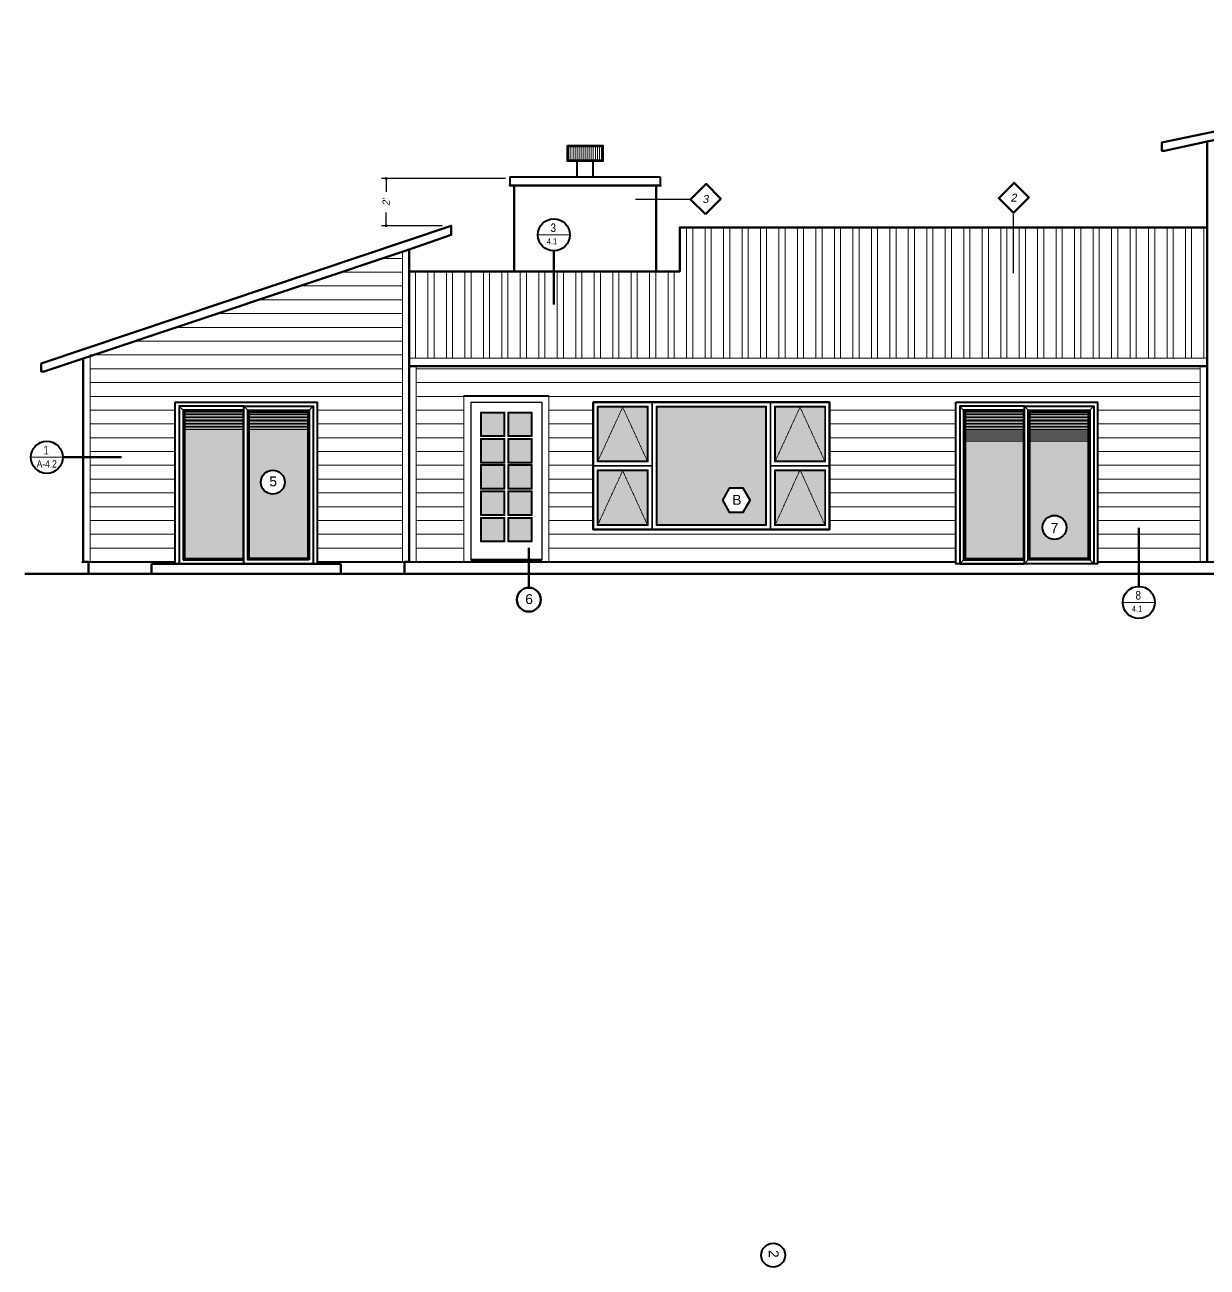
# Model space of a CAD drawing. Header units: inches. Extents: x -3905 to 10892, y 1064 to 9590.
# Drawn here: x 2552 to 3152, y 3905 to 4535 of the extents above; entities that cross this region are included whole.
import ezdxf
from ezdxf.enums import TextEntityAlignment as Align

# ---------------------------------------------------------------- set-up
doc = ezdxf.new("R2010")
doc.units = ezdxf.units.IN
doc.header["$MEASUREMENT"] = 0
doc.header["$PDMODE"] = 3
doc.linetypes.add('MYCENTER', pattern=[0.9375, 0.75, -0.0625, 0.0625, -0.0625])
doc.linetypes.add('MYHIDDEN', pattern=[0.1875, 0.125, -0.0625])
doc.layers.add('ELEVATIONS', color=40, linetype='Continuous', lineweight=0)
doc.layers.add('Fenestration', color=40, linetype='Continuous')
doc.styles.add('DSTEXT', font='arial.ttf', dxfattribs={"oblique": 12})
doc.styles.get("Standard").update_dxf_attribs({"font": 'arial.ttf', "oblique": 10})
doc.styles.add('Title', font='swissck.ttf')
doc.dimstyles.new('WeaselDims$0', dxfattribs={"dimtxt": 0.1, "dimasz": 0.0325, "dimexe": 0.0625, "dimexo": 0.125, "dimgap": 0.09, "dimtad": 0, "dimdec": 4, "dimzin": 0, "dimdsep": 46, "dimlunit": 4, "dimtxsty": 'Standard', "dimblk": 'BOXFILLED', "dimcen": 0.09, "dimadec": 0, "dimazin": 0, "dimtfac": 1, "dimtdec": 4, "dimtofl": 0, "dimtmove": 1, "dimatfit": 3, "dimfxl": 1, "dimfrac": 2, "dimtolj": 1, "dimtzin": 0, "dimarcsym": 0})
doc.dimstyles.new('WeaselDims$7', dxfattribs={"dimtxt": 0.0625, "dimasz": 0.046875, "dimexe": 0.125, "dimexo": 0.125, "dimgap": 0.0625, "dimtad": 0, "dimdec": 4, "dimrnd": 0.0625, "dimzin": 0, "dimdsep": 46, "dimlunit": 4, "dimtxsty": 'DSTEXT', "dimblk": 'ARCHTICK', "dimcen": 0, "dimadec": 0, "dimazin": 0, "dimtfac": 1, "dimtdec": 4, "dimtofl": 0, "dimtmove": 1, "dimatfit": 3, "dimfxl": 1, "dimfrac": 1, "dimtolj": 1, "dimtzin": 0, "dimarcsym": 0})

# ---------------------------------------------------------------- blocks, each defined once
blk = doc.blocks.new('_ArchTick')
at = {"color": 0, "linetype": 'ByBlock', "lineweight": 0, "const_width": 0.15}
blk.add_lwpolyline([(-0.5, -0.5), (0.5, 0.5)], dxfattribs=at)
blk = doc.blocks.new('Material_Label')
at = {"color": 0, "linetype": 'Continuous', "lineweight": 70}
blk.add_lwpolyline([(7.51, -7.51), (15.35, 0.32), (7.84, 7.84), (0, 0)], close=True, dxfattribs=at)
at = {"linetype": 'Continuous', "lineweight": 18, "oblique": 10}
blk.add_attdef('MAT', text='', height=4, dxfattribs=at).set_placement((7.59, -1.79), align=Align.CENTER)
blk = doc.blocks.new('_BoxFilled')
at = {"color": 0, "linetype": 'ByBlock', "lineweight": -2}
blk.add_line((-0.5, 0), (-1, 0), dxfattribs=at)
at = {"color": 0, "linetype": 'ByBlock'}
blk.add_solid([(-0.5, 0.5), (0.5, 0.5), (-0.5, -0.5), (0.5, -0.5)], dxfattribs=at)
blk = doc.blocks.new('*D258')
at = {"layer": 'Defpoints', "color": 0, "linetype": 'Continuous', "lineweight": 5, "transparency": 16777216}
for p in [(2735.03, 4457.4), (2800.06, 4457.4), (2768.06, 4433.4)]:
    blk.add_point(p, dxfattribs=at)
at = {"layer": 'ELEVATIONS', "color": 0, "linetype": 'Continuous', "lineweight": -2, "transparency": 16777216}
for p, q in [((2795.56, 4457.4), (2732.78, 4457.4)), ((2735.03, 4456.23), (2735.03, 4450.64)), ((2735.03, 4434.57), (2735.03, 4440.15)), ((2763.56, 4433.4), (2732.78, 4433.4))]:
    blk.add_line(p, q, dxfattribs=at)
at = {"layer": 'ELEVATIONS', "color": 0, "linetype": 'Continuous', "lineweight": -2, "transparency": 16777216, "xscale": 1.17, "yscale": 1.17, "zscale": 1.17}
for p, rotation in [((2735.03, 4457.4), 90), ((2735.03, 4433.4), 270)]:
    blk.add_blockref('_BoxFilled', p, dxfattribs=dict(at, rotation=rotation))
at = {"layer": 'ELEVATIONS', "color": 0, "linetype": 'Continuous', "lineweight": 18, "transparency": 16777216, "insert": (2735.03, 4445.4), "char_height": 3.6, "attachment_point": 5, "rotation": 90}
blk.add_mtext("\\A1;2'", dxfattribs=at)
blk = doc.blocks.new('DETAIL-BUBBLE')
at = {"linetype": 'Continuous', "lineweight": 0}
blk.add_line((0, 0), (-16.27, 0), dxfattribs=at)
at = {"linetype": 'Continuous', "lineweight": 40}
blk.add_circle((-8.14, 0), 8.14, dxfattribs=at)
at = {"linetype": 'Continuous', "lineweight": 0, "style": 'Title'}
blk.add_attdef('1', (-9.8, 1.43), '', height=4.32, dxfattribs=at)
blk.add_attdef('A7.0', text='', height=3.72, dxfattribs=at).set_placement((-8.16, -5.22), align=Align.CENTER)

msp = doc.modelspace()

# ---------------------------------------------------------------- hatches: boundary and pattern name
at = {"layer": 'ELEVATIONS', "linetype": 'Continuous', "lineweight": 5}
h = msp.add_hatch(dxfattribs=at)
h.set_pattern_fill('ANSI32', color=256, scale=25, angle=45)
h.paths.add_polyline_path([(3151.56302, 4432.57419), (2884.06302, 4432.57419), (2884.06302, 4410.26708), (2872.06302, 4410.26708), (2800.06302, 4410.26708), (2746.81302, 4410.26708), (2746.81302, 4366.28463), (3151.56302, 4366.28463)])
h = msp.add_hatch(color=254, dxfattribs=at)
h.dxf.hatch_style = 1
h.paths.add_polyline_path([(2794.73972, 4338.38603), (2783.42422, 4338.38603), (2783.42422, 4326.97519), (2794.73972, 4326.97519)])
h = msp.add_hatch(color=254, dxfattribs=at)
h.dxf.hatch_style = 1
h.paths.add_polyline_path([(2808.6765, 4338.38603), (2797.361, 4338.38603), (2797.361, 4326.97519), (2808.6765, 4326.97519)])
at = {"layer": 'ELEVATIONS', "linetype": 'Continuous', "lineweight": 18}
h = msp.add_hatch(color=254, dxfattribs=at)
h.dxf.hatch_style = 1
h.paths.add_polyline_path([(2867.56302, 4341.36247), (2842.56302, 4341.36247), (2842.56302, 4314.11247), (2867.56302, 4314.11247)])
h = msp.add_hatch(color=254, dxfattribs=at)
h.dxf.hatch_style = 1
h.paths.add_polyline_path([(2927.56302, 4341.36247), (2872.56302, 4341.36247), (2872.56302, 4281.86247), (2927.56302, 4281.86247)])
h.paths.add_polyline_path([(2909.18362, 4300.24829), (2916.18362, 4300.24829), (2919.68362, 4294.18611), (2916.18362, 4288.12393), (2909.18362, 4288.12393), (2905.68362, 4294.18611)], flags=16)
h.paths.add_polyline_path([(2909.44067, 4290.60328), (2916.98501, 4290.60328), (2916.98501, 4298.10328), (2909.44067, 4298.10328)], flags=8)
h = msp.add_hatch(color=254, dxfattribs=at)
h.dxf.hatch_style = 1
h.paths.add_polyline_path([(2957.56302, 4341.36247), (2932.56302, 4341.36247), (2932.56302, 4314.11247), (2957.56302, 4314.11247)])
at = {"layer": 'ELEVATIONS', "linetype": 'Continuous', "lineweight": 9}
h = msp.add_hatch(color=254, dxfattribs=at)
h.dxf.hatch_style = 1
h.paths.add_polyline_path([(2662.68802, 4330.11247), (2632.81318, 4330.11247), (2632.81318, 4264.61247), (2662.68802, 4264.61247)])
h.paths.add_polyline_path([(2695.31302, 4330.11247), (2665.62568, 4330.11247), (2665.62568, 4264.61247), (2695.31302, 4264.61247)])
h.paths.add_polyline_path([(2671.46566, 4303.31566, -1), (2683.62244, 4303.31566, -1)], flags=16)
h.paths.add_polyline_path([(2674.55737, 4299.88772), (2680.95061, 4299.88772), (2680.95061, 4307.4133), (2674.55737, 4307.4133)], flags=8)
at = {"layer": 'ELEVATIONS', "linetype": 'Continuous', "lineweight": 5}
h = msp.add_hatch(color=254, dxfattribs=at)
h.dxf.hatch_style = 1
h.paths.add_polyline_path([(2794.73972, 4324.95038), (2783.42422, 4324.95038), (2783.42422, 4313.53954), (2794.73972, 4313.53954)])
h = msp.add_hatch(color=254, dxfattribs=at)
h.dxf.hatch_style = 1
h.paths.add_polyline_path([(2808.6765, 4324.95038), (2797.361, 4324.95038), (2797.361, 4313.53954), (2808.6765, 4313.53954)])
at = {"layer": 'ELEVATIONS', "linetype": 'Continuous', "lineweight": 18}
h = msp.add_hatch(color=254, dxfattribs=at)
h.dxf.hatch_style = 1
h.paths.add_polyline_path([(3058.68802, 4324.11247), (3028.81318, 4324.11247), (3028.81318, 4264.61247), (3058.68802, 4264.61247)])
h.paths.add_polyline_path([(3091.31302, 4324.11247), (3061.62568, 4324.11247), (3061.62568, 4264.61247), (3091.31302, 4264.61247)])
h.paths.add_polyline_path([(3080.21767, 4280.38209, -1), (3068.06089, 4280.38209, -1)], flags=16)
h.paths.add_polyline_path([(3070.99431, 4276.33975), (3077.34663, 4276.33975), (3077.34663, 4283.74255), (3070.99431, 4283.74255)], flags=8)
at = {"layer": 'ELEVATIONS', "linetype": 'Continuous', "lineweight": 5}
h = msp.add_hatch(color=254, dxfattribs=at)
h.dxf.hatch_style = 1
h.paths.add_polyline_path([(2794.73972, 4311.77094), (2783.42422, 4311.77094), (2783.42422, 4300.3601), (2794.73972, 4300.3601)])
h = msp.add_hatch(color=254, dxfattribs=at)
h.dxf.hatch_style = 1
h.paths.add_polyline_path([(2808.6765, 4311.77094), (2797.361, 4311.77094), (2797.361, 4300.3601), (2808.6765, 4300.3601)])
at = {"layer": 'ELEVATIONS', "linetype": 'Continuous', "lineweight": 18}
h = msp.add_hatch(color=254, dxfattribs=at)
h.dxf.hatch_style = 1
h.paths.add_polyline_path([(2867.56302, 4309.11247), (2842.56302, 4309.11247), (2842.56302, 4281.86247), (2867.56302, 4281.86247)])
h = msp.add_hatch(color=254, dxfattribs=at)
h.dxf.hatch_style = 1
h.paths.add_polyline_path([(2957.56302, 4309.11247), (2932.56302, 4309.11247), (2932.56302, 4281.86247), (2957.56302, 4281.86247)])
at = {"layer": 'ELEVATIONS', "linetype": 'Continuous', "lineweight": 5}
h = msp.add_hatch(color=254, dxfattribs=at)
h.dxf.hatch_style = 1
h.paths.add_polyline_path([(2794.73972, 4298.33529), (2783.42422, 4298.33529), (2783.42422, 4286.92445), (2794.73972, 4286.92445)])
h = msp.add_hatch(color=254, dxfattribs=at)
h.dxf.hatch_style = 1
h.paths.add_polyline_path([(2808.6765, 4298.33529), (2797.361, 4298.33529), (2797.361, 4286.92445), (2808.6765, 4286.92445)])
h = msp.add_hatch(color=254, dxfattribs=at)
h.dxf.hatch_style = 1
h.paths.add_polyline_path([(2794.73972, 4284.89964), (2783.42422, 4284.89964), (2783.42422, 4273.4888), (2794.73972, 4273.4888)])
h = msp.add_hatch(color=254, dxfattribs=at)
h.dxf.hatch_style = 1
h.paths.add_polyline_path([(2808.6765, 4284.89964), (2797.361, 4284.89964), (2797.361, 4273.4888), (2808.6765, 4273.4888)])

# ---------------------------------------------------------------- linework, layer by layer
at = {"layer": 'ELEVATIONS', "linetype": 'Continuous', "lineweight": 0}
for p, q in [((3128.56749, 4475.55996), (3415.43108, 4535.32321)), ((3151.56302, 4359.98747), (3151.56302, 4476.13713)), ((2800.06302, 4410.26708), (2800.06302, 4453.48901)), ((2872.06302, 4410.26708), (2872.06302, 4453.48901)), ((2767.86382, 4433.3305), (2560.06302, 4363.45633)), ((2884.06302, 4432.57419), (3152.06302, 4432.57419)), ((2884.06302, 4410.26708), (2884.06302, 4432.57419)), ((2746.81302, 4421.37259), (2746.81302, 4262.86247)), ((2746.81302, 4410.26708), (2800.06302, 4410.26708)), ((2872.06302, 4410.26708), (2884.06302, 4410.26708))]:
    msp.add_line(p, q, dxfattribs=at)
at = {"layer": 'ELEVATIONS', "linetype": 'Continuous', "lineweight": 50}
for p, q in [((3151.56302, 4476.13713), (3392.56302, 4526.34546)), ((2746.81302, 4421.37259), (2581.31302, 4366.00718)), ((2814.05036, 4263.86247), (2778.05036, 4263.86247))]:
    msp.add_line(p, q, dxfattribs=at)
at = {"layer": 'ELEVATIONS', "linetype": 'Continuous', "lineweight": 5}
for p, q in [((2828.84427, 4473.39749), (2828.84427, 4466.89749)), ((2829.87552, 4473.39749), (2829.87552, 4466.89749)), ((2830.90677, 4473.39749), (2830.90677, 4466.89749)), ((2831.93802, 4473.39749), (2831.93802, 4466.89749)), ((2832.96927, 4473.39749), (2832.96927, 4466.89749)), ((2834.00052, 4473.39749), (2834.00052, 4466.89749)), ((2835.03177, 4473.39749), (2835.03177, 4466.89749)), ((2836.06302, 4473.39749), (2836.06302, 4466.89749)), ((2837.09427, 4473.39749), (2837.09427, 4466.89749)), ((2838.12552, 4473.39749), (2838.12552, 4466.89749)), ((2839.15677, 4473.39749), (2839.15677, 4466.89749)), ((2840.18802, 4473.39749), (2840.18802, 4466.89749)), ((2841.21927, 4473.39749), (2841.21927, 4466.89749)), ((2842.25052, 4473.39749), (2842.25052, 4466.89749)), ((2843.28177, 4473.39749), (2843.28177, 4466.89749)), ((2797.98408, 4454.14749), (2874.14195, 4454.14749)), ((2630.06318, 4341.86247), (2632.06318, 4339.86247)), ((2632.81318, 4339.11247), (2662.68802, 4339.11247)), ((2632.81318, 4338.36247), (2662.68802, 4338.36247)), ((2632.81318, 4337.61247), (2662.68802, 4337.61247)), ((2632.81318, 4336.86247), (2662.68802, 4336.86247)), ((2632.81318, 4336.11247), (2662.68802, 4336.11247)), ((2662.87568, 4341.86247), (2664.87568, 4339.86247)), ((2695.31302, 4339.11247), (2665.62568, 4339.11247)), ((2695.31302, 4338.36247), (2665.62568, 4338.36247)), ((2695.31302, 4337.61247), (2665.62568, 4337.61247)), ((2695.31302, 4336.86247), (2665.62568, 4336.86247)), ((2695.31302, 4336.11247), (2665.62568, 4336.11247)), ((2696.06302, 4339.86247), (2698.06302, 4341.86247)), ((3026.06318, 4341.86247), (3028.06318, 4339.86247)), ((3028.81318, 4339.11247), (3058.68802, 4339.11247)), ((3028.81318, 4338.36247), (3058.68802, 4338.36247)), ((3028.81318, 4337.61247), (3058.68802, 4337.61247)), ((3028.81318, 4336.86247), (3058.68802, 4336.86247)), ((3028.81318, 4336.11247), (3058.68802, 4336.11247)), ((3058.87568, 4341.86247), (3060.87568, 4339.86247)), ((3091.31302, 4339.11247), (3061.62568, 4339.11247)), ((3091.31302, 4338.36247), (3061.62568, 4338.36247)), ((3091.31302, 4337.61247), (3061.62568, 4337.61247)), ((3091.31302, 4336.86247), (3061.62568, 4336.86247)), ((3091.31302, 4336.11247), (3061.62568, 4336.11247)), ((3092.06302, 4339.86247), (3094.06302, 4341.86247)), ((2632.81318, 4335.36247), (2662.68802, 4335.36247)), ((2632.81318, 4334.61247), (2662.68802, 4334.61247)), ((2632.81318, 4333.86247), (2662.68802, 4333.86247)), ((2632.81318, 4333.11247), (2662.68802, 4333.11247)), ((2632.81318, 4332.36247), (2662.68802, 4332.36247)), ((2632.81318, 4331.61247), (2662.68802, 4331.61247)), ((2632.81318, 4330.86247), (2662.68802, 4330.86247)), ((2632.81318, 4330.11247), (2662.68802, 4330.11247)), ((2695.31302, 4335.36247), (2665.62568, 4335.36247)), ((2695.31302, 4334.61247), (2665.62568, 4334.61247)), ((2695.31302, 4333.86247), (2665.62568, 4333.86247)), ((2695.31302, 4333.11247), (2665.62568, 4333.11247)), ((2695.31302, 4332.36247), (2665.62568, 4332.36247)), ((2695.31302, 4331.61247), (2665.62568, 4331.61247)), ((2695.31302, 4330.86247), (2665.62568, 4330.86247)), ((2695.31302, 4330.11247), (2665.62568, 4330.11247)), ((3028.81318, 4335.36247), (3058.68802, 4335.36247)), ((3028.81318, 4334.61247), (3058.68802, 4334.61247)), ((3028.81318, 4333.86247), (3058.68802, 4333.86247)), ((3028.81318, 4333.11247), (3058.68802, 4333.11247)), ((3028.81318, 4332.36247), (3058.68802, 4332.36247)), ((3028.81318, 4331.61247), (3058.68802, 4331.61247)), ((3028.81318, 4330.86247), (3058.68802, 4330.86247)), ((3028.81318, 4330.11247), (3058.68802, 4330.11247)), ((3091.31302, 4335.36247), (3061.62568, 4335.36247)), ((3091.31302, 4334.61247), (3061.62568, 4334.61247)), ((3091.31302, 4333.86247), (3061.62568, 4333.86247)), ((3091.31302, 4333.11247), (3061.62568, 4333.11247)), ((3091.31302, 4332.36247), (3061.62568, 4332.36247)), ((3091.31302, 4331.61247), (3061.62568, 4331.61247)), ((3091.31302, 4330.86247), (3061.62568, 4330.86247)), ((3091.31302, 4330.11247), (3061.62568, 4330.11247)), ((3028.81318, 4329.36247), (3058.68802, 4329.36247)), ((3028.81318, 4328.61247), (3058.68802, 4328.61247)), ((3028.81318, 4327.86247), (3058.68802, 4327.86247)), ((3028.81318, 4327.11247), (3058.68802, 4327.11247)), ((3028.81318, 4326.36247), (3058.68802, 4326.36247)), ((3028.81318, 4325.61247), (3058.68802, 4325.61247)), ((3028.81318, 4324.86247), (3058.68802, 4324.86247)), ((3028.81318, 4324.11247), (3058.68802, 4324.11247)), ((3091.31302, 4329.36247), (3061.62568, 4329.36247)), ((3091.31302, 4328.61247), (3061.62568, 4328.61247)), ((3091.31302, 4327.86247), (3061.62568, 4327.86247)), ((3091.31302, 4327.11247), (3061.62568, 4327.11247)), ((3091.31302, 4326.36247), (3061.62568, 4326.36247)), ((3091.31302, 4325.61247), (3061.62568, 4325.61247)), ((3091.31302, 4324.86247), (3061.62568, 4324.86247)), ((3091.31302, 4324.11247), (3061.62568, 4324.11247)), ((3028.06318, 4263.86247), (3026.06318, 4261.86247)), ((3060.87568, 4263.86247), (3058.87568, 4261.86247)), ((3092.06302, 4263.86247), (3094.06302, 4261.86247))]:
    msp.add_line(p, q, dxfattribs=at)
at = {"layer": 'ELEVATIONS', "linetype": 'Continuous', "lineweight": 40}
for p, q in [((2832.06302, 4458.14749), (2832.06302, 4466.14749)), ((2840.06302, 4458.14749), (2840.06302, 4466.14749))]:
    msp.add_line(p, q, dxfattribs=at)
at = {"layer": 'ELEVATIONS', "linetype": 'Continuous', "lineweight": 30}
for p, q in [((2874.53905, 4453.48901), (2797.58698, 4453.48901)), ((2778.05036, 4343.86247), (2814.05036, 4343.86247)), ((2778.05036, 4343.86247), (2778.05036, 4263.86247)), ((2778.07568, 4343.86247), (2814.05036, 4343.86247)), ((2814.05036, 4343.86247), (2814.05036, 4263.86247))]:
    msp.add_line(p, q, dxfattribs=at)
at = {"layer": 'ELEVATIONS', "linetype": 'Continuous', "lineweight": 18}
for p, q in [((2743.31302, 4420.20172), (2743.31302, 4262.86247)), ((2584.81302, 4262.86247), (2584.81302, 4367.17805)), ((2750.31302, 4362.10677), (2750.31302, 4262.86247)), ((3148.06302, 4362.10677), (3148.06302, 4262.86247))]:
    msp.add_line(p, q, dxfattribs=at)
at = {"layer": 'ELEVATIONS', "linetype": 'Continuous', "lineweight": 90}
for p, q in [((2820.14132, 4420.65987), (2820.14132, 4393.4086)), ((2571.02439, 4315.93188), (2600.76525, 4315.93188)), ((2628.06318, 4261.86247), (2616.06318, 4261.86247)), ((2616.06318, 4261.86247), (2616.06318, 4256.86247)), ((2628.06318, 4261.86247), (2712.06302, 4261.86247)), ((2712.06302, 4261.86247), (2712.06302, 4256.86247)), ((2584.06302, 4256.86247), (3384.06302, 4256.86247))]:
    msp.add_line(p, q, dxfattribs=at)
at = {"layer": 'ELEVATIONS', "lineweight": 5}
for p, q in [((2733.33124, 4416.86247), (2743.31302, 4416.86247)), ((2712.40662, 4409.86247), (2743.31302, 4409.86247)), ((2691.48201, 4402.86247), (2743.31302, 4402.86247)), ((2670.55739, 4395.86247), (2743.31302, 4395.86247)), ((2649.63277, 4388.86247), (2743.31302, 4388.86247)), ((2628.70815, 4381.86247), (2743.31302, 4381.86247)), ((2607.78353, 4374.86247), (2743.31302, 4374.86247)), ((2584.81302, 4367.86247), (2743.31302, 4367.86247)), ((2584.81302, 4360.86247), (2743.31302, 4360.86247)), ((2750.31302, 4360.86247), (3148.06302, 4360.86247)), ((2584.81302, 4353.86247), (2743.31302, 4353.86247)), ((2750.31302, 4353.86247), (3148.06302, 4353.86247)), ((2584.81302, 4346.86247), (2743.31302, 4346.86247)), ((2750.31302, 4346.86247), (3148.06302, 4346.86247)), ((2584.81302, 4339.86247), (2628.06318, 4339.86247)), ((2700.06302, 4339.86247), (2743.31302, 4339.86247)), ((2750.31302, 4339.86247), (2774.56302, 4339.86247)), ((2817.56302, 4339.86247), (2840.06302, 4339.86247)), ((2960.06302, 4339.86247), (3024.06318, 4339.86247)), ((3096.06302, 4339.86247), (3148.06302, 4339.86247)), ((2584.81302, 4332.86247), (2628.06318, 4332.86247)), ((2700.06302, 4332.86247), (2743.31302, 4332.86247)), ((2750.31302, 4332.86247), (2774.56302, 4332.86247)), ((2817.56302, 4332.86247), (2840.06302, 4332.86247)), ((2960.06302, 4332.86247), (3024.06318, 4332.86247)), ((3096.06302, 4332.86247), (3148.06302, 4332.86247)), ((2584.81302, 4325.86247), (2628.06318, 4325.86247)), ((2700.06302, 4325.86247), (2743.31302, 4325.86247)), ((2750.31302, 4325.86247), (2774.56302, 4325.86247)), ((2817.56302, 4325.86247), (2840.06302, 4325.86247)), ((2960.06302, 4325.86247), (3024.06318, 4325.86247)), ((3096.06302, 4325.86247), (3148.06302, 4325.86247)), ((2584.81302, 4318.86247), (2628.06318, 4318.86247)), ((2700.06302, 4318.86247), (2743.31302, 4318.86247)), ((2750.31302, 4318.86247), (2774.56302, 4318.86247)), ((2817.56302, 4318.86247), (2840.06302, 4318.86247)), ((2960.06302, 4318.86247), (3024.06318, 4318.86247)), ((3096.06302, 4318.86247), (3148.06302, 4318.86247)), ((2584.81302, 4311.86247), (2628.06318, 4311.86247)), ((2700.06302, 4311.86247), (2743.31302, 4311.86247)), ((2750.31302, 4311.86247), (2774.56302, 4311.86247)), ((2817.56302, 4311.86247), (2840.06302, 4311.86247)), ((2960.06302, 4311.86247), (3024.06318, 4311.86247)), ((3096.06302, 4311.86247), (3148.06302, 4311.86247)), ((2584.81302, 4304.86247), (2628.06318, 4304.86247)), ((2700.06302, 4304.86247), (2743.31302, 4304.86247)), ((2750.31302, 4304.86247), (2774.56302, 4304.86247)), ((2817.56302, 4304.86247), (2840.06302, 4304.86247)), ((2960.06302, 4304.86247), (3024.06318, 4304.86247)), ((3096.06302, 4304.86247), (3148.06302, 4304.86247)), ((2584.81302, 4297.86247), (2628.06318, 4297.86247)), ((2700.06302, 4297.86247), (2743.31302, 4297.86247)), ((2750.31302, 4297.86247), (2774.56302, 4297.86247)), ((2817.56302, 4297.86247), (2840.06302, 4297.86247)), ((2960.06302, 4297.86247), (3024.06318, 4297.86247)), ((3096.06302, 4297.86247), (3148.06302, 4297.86247)), ((2584.81302, 4290.86247), (2628.06318, 4290.86247)), ((2700.06302, 4290.86247), (2743.31302, 4290.86247)), ((2750.31302, 4290.86247), (2774.56302, 4290.86247)), ((2817.56302, 4290.86247), (2840.06302, 4290.86247)), ((2960.06302, 4290.86247), (3024.06318, 4290.86247)), ((3096.06302, 4290.86247), (3148.06302, 4290.86247)), ((2584.81302, 4283.86247), (2628.06318, 4283.86247)), ((2700.06302, 4283.86247), (2743.31302, 4283.86247)), ((2750.31302, 4283.86247), (2774.56302, 4283.86247)), ((2817.56302, 4283.86247), (2840.06302, 4283.86247)), ((2960.06302, 4283.86247), (3024.06318, 4283.86247)), ((3096.06302, 4283.86247), (3148.06302, 4283.86247)), ((2584.81302, 4276.86247), (2628.06318, 4276.86247)), ((2700.06302, 4276.86247), (2743.31302, 4276.86247)), ((2750.31302, 4276.86247), (2774.56302, 4276.86247)), ((2817.56302, 4276.86247), (3024.06318, 4276.86247)), ((3096.06302, 4276.86247), (3148.06302, 4276.86247)), ((2584.81302, 4269.86247), (2628.06318, 4269.86247)), ((2700.06302, 4269.86247), (2743.31302, 4269.86247)), ((2750.31302, 4269.86247), (2774.56302, 4269.86247)), ((2817.56302, 4269.86247), (3024.06318, 4269.86247)), ((3096.06302, 4269.86247), (3148.06302, 4269.86247))]:
    msp.add_line(p, q, dxfattribs=at)
at = {"layer": 'ELEVATIONS', "linetype": 'MYHIDDEN', "lineweight": 0}
msp.add_line((2800.06302, 4410.26708), (2800.06302, 4410.26708), dxfattribs=at)
at = {"layer": 'ELEVATIONS', "linetype": 'Continuous', "lineweight": 9}
for p, q in [((2800.06302, 4410.26708), (2872.06302, 4410.26708)), ((2746.81302, 4366.28463), (3151.56302, 4366.28463)), ((2628.06302, 4343.86247), (2700.06302, 4343.86247)), ((2840.06302, 4343.86247), (2840.06302, 4279.36247)), ((2840.06302, 4343.86247), (2960.06302, 4343.86247)), ((2960.06302, 4343.86247), (2960.06302, 4279.36247)), ((2960.06302, 4343.86247), (2960.06302, 4343.86247)), ((3024.06302, 4343.86247), (3096.06302, 4343.86247)), ((3024.06302, 4343.86247), (3096.06302, 4343.86247))]:
    msp.add_line(p, q, dxfattribs=at)
at = {"layer": 'ELEVATIONS', "linetype": 'Continuous', "lineweight": 60}
for p, q in [((2746.81302, 4362.10677), (3151.56302, 4362.10677)), ((2807.45395, 4249.78277), (2807.45395, 4270.06151))]:
    msp.add_line(p, q, dxfattribs=at)
at = {"layer": 'ELEVATIONS', "linetype": 'Continuous', "lineweight": 20}
for p, q in [((2774.56302, 4347.36247), (2774.56302, 4262.86247)), ((2774.56302, 4347.36247), (2817.56302, 4347.36247)), ((2817.56302, 4347.36247), (2817.56302, 4262.86247))]:
    msp.add_line(p, q, dxfattribs=at)
at = {"layer": 'ELEVATIONS'}
for p, q in [((2782.91181, 4338.89844), (2795.25212, 4338.89844)), ((2782.91181, 4338.89844), (2783.42422, 4338.38603)), ((2782.91181, 4338.89844), (2782.91181, 4326.46279)), ((2783.42422, 4338.38603), (2794.73972, 4338.38603)), ((2783.42422, 4338.38603), (2783.42422, 4326.97519)), ((2795.25212, 4338.89844), (2794.73972, 4338.38603)), ((2794.73972, 4338.38603), (2794.73972, 4326.97519)), ((2795.25212, 4338.89844), (2795.25212, 4326.46279)), ((2809.18891, 4338.89844), (2796.84859, 4338.89844)), ((2796.84859, 4338.89844), (2796.84859, 4326.46279)), ((2796.84859, 4338.89844), (2797.361, 4338.38603)), ((2808.6765, 4338.38603), (2797.361, 4338.38603)), ((2797.361, 4338.38603), (2797.361, 4326.97519)), ((2809.18891, 4338.89844), (2808.6765, 4338.38603)), ((2808.6765, 4338.38603), (2808.6765, 4326.97519)), ((2809.18891, 4338.89844), (2809.18891, 4326.46279)), ((2782.91181, 4326.46279), (2783.42422, 4326.97519)), ((2782.91181, 4326.46279), (2795.25212, 4326.46279)), ((2782.91181, 4325.46279), (2795.25212, 4325.46279)), ((2782.91181, 4325.46279), (2783.42422, 4324.95038)), ((2782.91181, 4325.46279), (2782.91181, 4313.02714)), ((2783.42422, 4326.97519), (2794.73972, 4326.97519)), ((2783.42422, 4324.95038), (2794.73972, 4324.95038)), ((2783.42422, 4324.95038), (2783.42422, 4313.53954)), ((2795.25212, 4326.46279), (2794.73972, 4326.97519)), ((2795.25212, 4325.46279), (2794.73972, 4324.95038)), ((2794.73972, 4324.95038), (2794.73972, 4313.53954)), ((2795.25212, 4325.46279), (2795.25212, 4313.02714)), ((2796.84859, 4326.46279), (2797.361, 4326.97519)), ((2809.18891, 4326.46279), (2796.84859, 4326.46279)), ((2809.18891, 4325.46279), (2796.84859, 4325.46279)), ((2796.84859, 4325.46279), (2796.84859, 4313.02714)), ((2796.84859, 4325.46279), (2797.361, 4324.95038)), ((2808.6765, 4326.97519), (2797.361, 4326.97519)), ((2808.6765, 4324.95038), (2797.361, 4324.95038)), ((2797.361, 4324.95038), (2797.361, 4313.53954)), ((2809.18891, 4326.46279), (2808.6765, 4326.97519)), ((2809.18891, 4325.46279), (2808.6765, 4324.95038)), ((2808.6765, 4324.95038), (2808.6765, 4313.53954)), ((2809.18891, 4325.46279), (2809.18891, 4313.02714)), ((2782.91181, 4313.02714), (2783.42422, 4313.53954)), ((2782.91181, 4313.02714), (2795.25212, 4313.02714)), ((2782.91181, 4312.28334), (2795.25212, 4312.28334)), ((2782.91181, 4312.28334), (2783.42422, 4311.77094)), ((2782.91181, 4312.28334), (2782.91181, 4299.84769)), ((2783.42422, 4313.53954), (2794.73972, 4313.53954)), ((2783.42422, 4311.77094), (2794.73972, 4311.77094)), ((2783.42422, 4311.77094), (2783.42422, 4300.3601)), ((2795.25212, 4313.02714), (2794.73972, 4313.53954)), ((2795.25212, 4312.28334), (2794.73972, 4311.77094)), ((2794.73972, 4311.77094), (2794.73972, 4300.3601)), ((2795.25212, 4312.28334), (2795.25212, 4299.84769)), ((2796.84859, 4313.02714), (2797.361, 4313.53954)), ((2809.18891, 4313.02714), (2796.84859, 4313.02714)), ((2809.18891, 4312.28334), (2796.84859, 4312.28334)), ((2796.84859, 4312.28334), (2796.84859, 4299.84769)), ((2796.84859, 4312.28334), (2797.361, 4311.77094)), ((2808.6765, 4313.53954), (2797.361, 4313.53954)), ((2808.6765, 4311.77094), (2797.361, 4311.77094)), ((2797.361, 4311.77094), (2797.361, 4300.3601)), ((2809.18891, 4313.02714), (2808.6765, 4313.53954)), ((2809.18891, 4312.28334), (2808.6765, 4311.77094)), ((2808.6765, 4311.77094), (2808.6765, 4300.3601)), ((2809.18891, 4312.28334), (2809.18891, 4299.84769)), ((2782.91181, 4299.84769), (2783.42422, 4300.3601)), ((2782.91181, 4299.84769), (2795.25212, 4299.84769)), ((2782.91181, 4298.84769), (2795.25212, 4298.84769)), ((2782.91181, 4298.84769), (2783.42422, 4298.33529)), ((2782.91181, 4298.84769), (2782.91181, 4286.41204)), ((2783.42422, 4300.3601), (2794.73972, 4300.3601)), ((2783.42422, 4298.33529), (2794.73972, 4298.33529)), ((2783.42422, 4298.33529), (2783.42422, 4286.92445)), ((2795.25212, 4299.84769), (2794.73972, 4300.3601)), ((2795.25212, 4298.84769), (2794.73972, 4298.33529)), ((2794.73972, 4298.33529), (2794.73972, 4286.92445)), ((2795.25212, 4298.84769), (2795.25212, 4286.41204)), ((2796.84859, 4299.84769), (2797.361, 4300.3601)), ((2809.18891, 4299.84769), (2796.84859, 4299.84769)), ((2809.18891, 4298.84769), (2796.84859, 4298.84769)), ((2796.84859, 4298.84769), (2796.84859, 4286.41204)), ((2796.84859, 4298.84769), (2797.361, 4298.33529)), ((2808.6765, 4300.3601), (2797.361, 4300.3601)), ((2808.6765, 4298.33529), (2797.361, 4298.33529)), ((2797.361, 4298.33529), (2797.361, 4286.92445)), ((2809.18891, 4299.84769), (2808.6765, 4300.3601)), ((2809.18891, 4298.84769), (2808.6765, 4298.33529)), ((2808.6765, 4298.33529), (2808.6765, 4286.92445)), ((2809.18891, 4298.84769), (2809.18891, 4286.41204)), ((2782.91181, 4286.41204), (2783.42422, 4286.92445)), ((2782.91181, 4286.41204), (2795.25212, 4286.41204)), ((2783.42422, 4286.92445), (2794.73972, 4286.92445)), ((2795.25212, 4286.41204), (2794.73972, 4286.92445)), ((2796.84859, 4286.41204), (2797.361, 4286.92445)), ((2809.18891, 4286.41204), (2796.84859, 4286.41204)), ((2808.6765, 4286.92445), (2797.361, 4286.92445)), ((2809.18891, 4286.41204), (2808.6765, 4286.92445)), ((2782.91181, 4285.41204), (2795.25212, 4285.41204)), ((2782.91181, 4285.41204), (2782.91181, 4272.9764)), ((2782.91181, 4285.41204), (2783.42422, 4284.89964)), ((2783.42422, 4284.89964), (2794.73972, 4284.89964)), ((2783.42422, 4284.89964), (2783.42422, 4273.4888)), ((2795.25212, 4285.41204), (2794.73972, 4284.89964)), ((2794.73972, 4284.89964), (2794.73972, 4273.4888)), ((2795.25212, 4285.41204), (2795.25212, 4272.9764)), ((2809.18891, 4285.41204), (2796.84859, 4285.41204)), ((2796.84859, 4285.41204), (2796.84859, 4272.9764)), ((2796.84859, 4285.41204), (2797.361, 4284.89964)), ((2808.6765, 4284.89964), (2797.361, 4284.89964)), ((2797.361, 4284.89964), (2797.361, 4273.4888)), ((2809.18891, 4285.41204), (2808.6765, 4284.89964)), ((2808.6765, 4284.89964), (2808.6765, 4273.4888)), ((2809.18891, 4285.41204), (2809.18891, 4272.9764)), ((2782.91181, 4272.9764), (2783.42422, 4273.4888)), ((2782.91181, 4272.9764), (2795.25212, 4272.9764)), ((2783.42422, 4273.4888), (2794.73972, 4273.4888)), ((2795.25212, 4272.9764), (2794.73972, 4273.4888)), ((2796.84859, 4272.9764), (2797.361, 4273.4888)), ((2809.18891, 4272.9764), (2796.84859, 4272.9764)), ((2808.6765, 4273.4888), (2797.361, 4273.4888)), ((2809.18891, 4272.9764), (2808.6765, 4273.4888))]:
    msp.add_line(p, q, dxfattribs=at)
at = {"layer": 'ELEVATIONS', "linetype": 'MYCENTER', "lineweight": 5}
for p, q in [((2855.06302, 4341.36247), (2842.56302, 4314.11247)), ((2855.06302, 4341.36247), (2867.56302, 4314.11247)), ((2945.06302, 4341.36247), (2932.56302, 4314.11247)), ((2945.06302, 4341.36247), (2957.56302, 4314.11247)), ((2855.06302, 4309.11247), (2842.56302, 4281.86247)), ((2855.06302, 4309.11247), (2867.56302, 4281.86247)), ((2945.06302, 4309.61247), (2932.56302, 4281.86247)), ((2945.06302, 4309.61247), (2957.56302, 4281.86247))]:
    msp.add_line(p, q, dxfattribs=at)
at = {"layer": 'ELEVATIONS', "lineweight": 0}
for p, q in [((2581.31302, 4262.86247), (2581.31302, 4315.86247)), ((2551.75159, 4256.86247), (2584.06302, 4256.86247))]:
    msp.add_line(p, q, dxfattribs=at)
at = {"layer": 'ELEVATIONS', "lineweight": 9}
msp.add_line((2840.06302, 4279.36247), (2960.06302, 4279.36247), dxfattribs=at)
at = {"layer": 'ELEVATIONS', "linetype": 'Continuous', "lineweight": 80}
msp.add_line((3116.93608, 4250.46886), (3116.93608, 4280.20194), dxfattribs=at)
at = {"layer": 'ELEVATIONS', "lineweight": 40}
for p, q in [((2584.06302, 4262.86247), (2628.06318, 4262.86247)), ((2700.06302, 4262.86247), (3024.06318, 4262.86247)), ((3096.06302, 4262.86247), (3384.06302, 4262.86247))]:
    msp.add_line(p, q, dxfattribs=at)
at = {"layer": 'ELEVATIONS', "linetype": 'Continuous', "lineweight": 90}
for points in [[(3151.56302, 4432.57419), (3151.56302, 4476.13713), (3130.06749, 4471.42154), (3128.56749, 4471.42154), (3128.56749, 4475.55996), (3415.43108, 4535.32321), (3415.55855, 4531.1362), (3392.56302, 4526.34546), (3392.56302, 4262.86247), (3392.06302, 4262.86247), (3392.06302, 4214.11247), (3451.65912, 4214.11247)], [(2746.81302, 4410.26708), (2800.06302, 4410.26708), (2800.06302, 4453.48901)], [(2872.06302, 4453.48901), (2872.06302, 4410.26708), (2884.06302, 4410.26708), (2884.06302, 4432.57419), (3151.56302, 4432.57419)], [(2581.31302, 4262.86247), (2581.31302, 4366.00718), (2561.56302, 4359.4311), (2560.06302, 4359.4311), (2560.06302, 4363.45633), (2768.06302, 4433.39749), (2768.06302, 4428.73372), (2746.81302, 4421.37259), (2746.81302, 4262.86247), (2744.43802, 4262.86247), (2744.42837, 4257.12085)], [(3151.56302, 4432.57419), (3151.56302, 4262.86247)], [(2551.75159, 4256.86247), (2584.06302, 4256.86247), (2584.06302, 4262.86247), (2581.06302, 4262.86247), (2580.7683, 4262.40904)]]:
    msp.add_lwpolyline(points, dxfattribs=at)
at = {"layer": 'ELEVATIONS', "linetype": 'Continuous', "lineweight": 40}
for points in [[(2827.06302, 4474.14749), (2845.06302, 4474.14749), (2845.06302, 4466.14749), (2827.06302, 4466.14749)], [(2628.06318, 4343.86247), (2700.06302, 4343.86247), (2700.06302, 4261.86247), (2628.06318, 4261.86247)], [(3024.06318, 4343.86247), (3096.06302, 4343.86247), (3096.06302, 4261.86247), (3024.06318, 4261.86247)], [(2630.06318, 4261.86247), (2662.87568, 4261.86247), (2662.87568, 4341.86247), (2630.06318, 4341.86247)], [(2632.06318, 4263.86247), (2662.87568, 4263.86247), (2662.87568, 4339.86247), (2632.06318, 4339.86247)], [(2632.81318, 4264.61247), (2662.68802, 4264.61247), (2662.68802, 4339.11247), (2632.81318, 4339.11247)], [(2698.06302, 4261.86247), (2662.87568, 4261.86247), (2662.87568, 4341.86247), (2698.06302, 4341.86247)], [(2696.06302, 4263.86247), (2664.87568, 4263.86247), (2664.87568, 4339.86247), (2696.06302, 4339.86247)], [(2695.31302, 4264.61247), (2665.62568, 4264.61247), (2665.62568, 4339.11247), (2695.31302, 4339.11247)], [(3026.06318, 4261.86247), (3058.87568, 4261.86247), (3058.87568, 4341.86247), (3026.06318, 4341.86247)], [(3028.06318, 4263.86247), (3058.87568, 4263.86247), (3058.87568, 4339.86247), (3028.06318, 4339.86247)], [(3028.81318, 4264.61247), (3058.68802, 4264.61247), (3058.68802, 4339.11247), (3028.81318, 4339.11247)], [(3094.06302, 4261.86247), (3058.87568, 4261.86247), (3058.87568, 4341.86247), (3094.06302, 4341.86247)], [(3092.06302, 4263.86247), (3060.87568, 4263.86247), (3060.87568, 4339.86247), (3092.06302, 4339.86247)], [(3091.31302, 4264.61247), (3061.62568, 4264.61247), (3061.62568, 4339.11247), (3091.31302, 4339.11247)]]:
    msp.add_lwpolyline(points, close=True, dxfattribs=at)
at = {"layer": 'ELEVATIONS', "linetype": 'Continuous', "lineweight": 5}
for points in [[(2827.81302, 4473.39749), (2844.31302, 4473.39749), (2844.31302, 4466.89749), (2827.81302, 4466.89749)], [(2842.06302, 4313.61247), (2868.06302, 4313.61247), (2868.06302, 4341.86247), (2842.06302, 4341.86247)], [(2842.56302, 4314.11247), (2867.56302, 4314.11247), (2867.56302, 4341.36247), (2842.56302, 4341.36247)], [(2872.06302, 4281.36247), (2928.06302, 4281.36247), (2928.06302, 4341.86247), (2872.06302, 4341.86247)], [(2872.56302, 4281.86247), (2927.56302, 4281.86247), (2927.56302, 4341.36247), (2872.56302, 4341.36247)], [(2958.06302, 4313.61247), (2932.06302, 4313.61247), (2932.06302, 4341.86247), (2958.06302, 4341.86247)], [(2957.56302, 4314.11247), (2932.56302, 4314.11247), (2932.56302, 4341.36247), (2957.56302, 4341.36247)], [(2842.06302, 4281.36247), (2868.06302, 4281.36247), (2868.06302, 4309.61247), (2842.06302, 4309.61247)], [(2842.56302, 4281.86247), (2867.56302, 4281.86247), (2867.56302, 4309.11247), (2842.56302, 4309.11247)], [(2958.06302, 4281.36247), (2932.06302, 4281.36247), (2932.06302, 4309.61247), (2958.06302, 4309.61247)], [(2957.56302, 4281.86247), (2932.56302, 4281.86247), (2932.56302, 4309.11247), (2957.56302, 4309.11247)]]:
    msp.add_lwpolyline(points, close=True, dxfattribs=at)
at = {"layer": 'ELEVATIONS', "linetype": 'Continuous', "lineweight": 40}
for points in [[(2797.58698, 4453.48901), (2797.98408, 4454.14749), (2797.98408, 4458.14749), (2836.06302, 4458.14749), (2874.14195, 4458.14749)], [(2874.14195, 4458.14749), (2874.14195, 4454.14749), (2874.53905, 4453.48901)]]:
    msp.add_lwpolyline(points, dxfattribs=at)
at = {"layer": 'ELEVATIONS', "linetype": 'Continuous', "lineweight": 80}
msp.add_lwpolyline([(2800.06302, 4410.26708), (2800.06302, 4410.26708), (2872.06302, 4410.26708), (2872.06302, 4410.26708)], dxfattribs=at)
at = {"layer": 'ELEVATIONS', "linetype": 'Continuous', "lineweight": 35}
for points in [[(2840.06302, 4311.61247), (2870.06302, 4311.61247), (2870.06302, 4343.86247), (2840.06302, 4343.86247)], [(2870.06302, 4279.36247), (2930.06302, 4279.36247), (2930.06302, 4343.86247), (2870.06302, 4343.86247)], [(2960.06302, 4311.61247), (2930.06302, 4311.61247), (2930.06302, 4343.86247), (2960.06302, 4343.86247)], [(2840.06302, 4279.36247), (2870.06302, 4279.36247), (2870.06302, 4311.61247), (2840.06302, 4311.61247)], [(2960.06302, 4279.36247), (2930.06302, 4279.36247), (2930.06302, 4311.61247), (2960.06302, 4311.61247)]]:
    msp.add_lwpolyline(points, close=True, dxfattribs=at)
at = {"layer": 'ELEVATIONS', "linetype": 'Continuous', "lineweight": 60}
msp.add_lwpolyline([(2840.06302, 4343.86247), (2960.06302, 4343.86247), (2960.06302, 4279.36247), (2840.06302, 4279.36247)], close=True, dxfattribs=at)
at = {"layer": 'ELEVATIONS', "lineweight": 40}
msp.add_lwpolyline([(2905.68362, 4294.18611), (2909.18362, 4288.12393), (2916.18362, 4288.12393), (2919.68362, 4294.18611), (2916.18362, 4300.24829), (2909.18362, 4300.24829)], close=True, dxfattribs=at)
for centre in [(2677.54405, 4303.31566), (3074.13928, 4280.38209)]:
    msp.add_circle(centre, 6.07839, dxfattribs=at)
at = {"layer": 'ELEVATIONS', "lineweight": 60}
msp.add_circle((2807.45395, 4243.70438), 6.07839, dxfattribs=at)
at = {"layer": 'Fenestration', "lineweight": 40}
msp.add_circle((2931.44171, 3911.17105), 6.07839, dxfattribs=at)

# ---------------------------------------------------------------- block references
at = {"layer": 'ELEVATIONS', "linetype": 'Continuous', "lineweight": 18}
for p, values in [((2889.52525, 4446.75503), {'MAT': '3'}), ((3045.85268, 4447.40832), {'MAT': '2'})]:
    msp.add_blockref('Material_Label', p, dxfattribs=at).add_auto_attribs(values)
at = {"layer": 'ELEVATIONS', "linetype": 'Continuous', "lineweight": 5}
ref = msp.add_blockref('DETAIL-BUBBLE', (2828.27805, 4428.7966), dxfattribs=at)
ref.add_attrib('1', '3', (2818.4824, 4430.22436), dxfattribs={"layer": '0', "linetype": 'Continuous', "lineweight": 0, "height": 4.32, "style": 'Title'})
ref.add_attrib('A7.0', '4.1', (2816.60843, 4424.05273), dxfattribs={"layer": '0', "linetype": 'Continuous', "lineweight": 0, "height": 3, "style": 'Title'})
at = {"layer": 'ELEVATIONS', "linetype": 'Continuous', "lineweight": 9}
msp.add_blockref('DETAIL-BUBBLE', (2571.02439, 4315.93188), dxfattribs=at).add_auto_attribs({'1': '1', 'A7.0': 'A-4.2'})
at = {"layer": 'ELEVATIONS', "linetype": 'Continuous', "lineweight": 5}
ref = msp.add_blockref('DETAIL-BUBBLE', (3125.07281, 4242.33213), dxfattribs=at)
ref.add_attrib('1', '8', (3115.27716, 4243.7599), dxfattribs={"layer": '0', "linetype": 'Continuous', "lineweight": 0, "height": 4.32, "style": 'Title'})
ref.add_attrib('A7.0', '4.1', (3113.40319, 4237.58827), dxfattribs={"layer": '0', "linetype": 'Continuous', "lineweight": 0, "height": 3, "style": 'Title'})

# ---------------------------------------------------------------- texts
at = {"layer": 'ELEVATIONS', "lineweight": 0}
for s, p in [('5', (2675.81163, 4301.22725)), ('B', (2910.69067, 4291.85328)), ('7', (3072.22811, 4277.57355)), ('6', (2805.6646, 4241.48948))]:
    msp.add_text(s, height=5, dxfattribs=at).set_placement(p)
at = {"layer": 'Fenestration', "lineweight": 0}
msp.add_text('2', height=5, rotation=270, dxfattribs=at).set_placement((2929.22018, 3913.76893))

# ---------------------------------------------------------------- dimensions: what is measured, and where the dimension line sits
at = {"layer": 'ELEVATIONS', "linetype": 'Continuous', "lineweight": 18}
dim = msp.add_linear_dim(base=(2735.02638, 4457.39749), p1=(2768.06302, 4433.39749), p2=(2800.06302, 4457.39749), angle=90, dimstyle='WeaselDims$0', override={"dimscale": 36}, dxfattribs=at)
dim.commit()
dim.dimension.update_dxf_attribs({"geometry": '*D258', "text_midpoint": (2735.02638, 4445.39749)})

# ---------------------------------------------------------------- leaders
at = {"layer": 'ELEVATIONS', "linetype": 'Continuous', "lineweight": 18, "path_type": 1}
for points in [[(2861.51129, 4446.84805), (2889.61832, 4446.84805)], [(3053.32128, 4409.33685), (3053.32128, 4439.49542)]]:
    msp.add_leader(points, dimstyle='WeaselDims$7', override={"dimscale": 36, "dimgap": 0.0625, "dimtad": 0}, dxfattribs=at)

doc.saveas('drawing.dxf')
